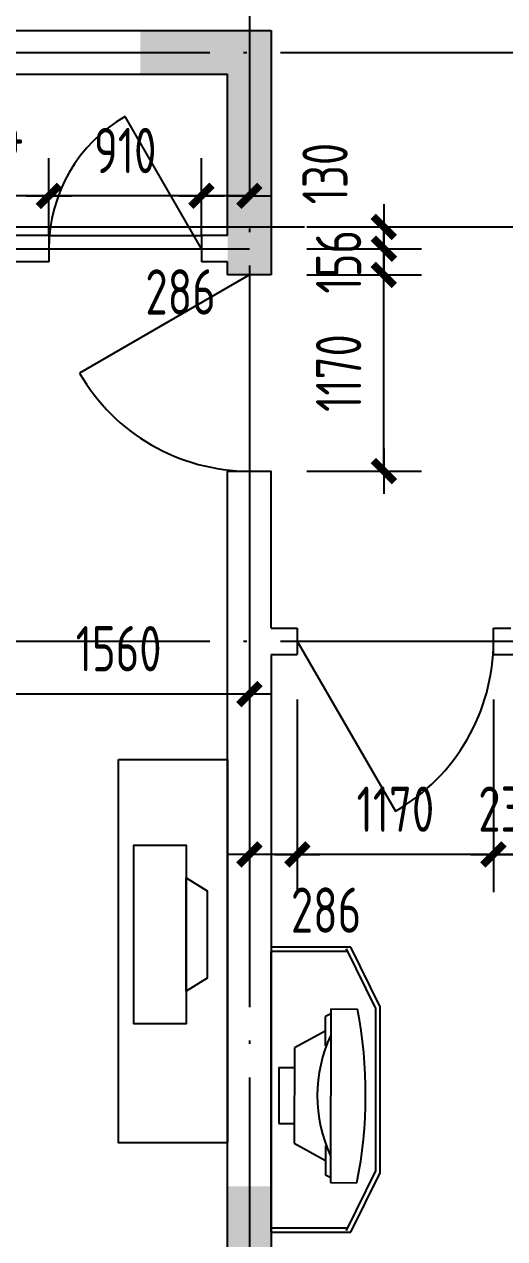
# Model space of a CAD drawing. Extents: x -726032 to 135930, y -151624 to 587044.
# Drawn here: x -697117 to -694251, y 497191 to 504430 of the extents above; entities that cross this region are included whole.
import ezdxf
from ezdxf.enums import TextEntityAlignment as Align

# ---------------------------------------------------------------- set-up
doc = ezdxf.new("R2010")
doc.units = 0
doc.header["$LTSCALE"] = 1000
doc.header["$MEASUREMENT"] = 0
doc.linetypes.add('DOTE', pattern=[2.42, 2, -0.2, 0.02, -0.2])
doc.layers.get('0').update_dxf_attribs({"linetype": 'CONTINUOUS'})
doc.layers.get('DEFPOINTS').update_dxf_attribs({"color": 1, "linetype": 'CONTINUOUS'})
for name, color, linetype in [('COLUMN', 170, 'CONTINUOUS'), ('DOTE', 8, 'DOTE'), ('GROUND', 45, 'CONTINUOUS'), ('PUB_DIM', 245, 'CONTINUOUS'), ('WALL', 255, 'CONTINUOUS'), ('WINDOW', 155, 'CONTINUOUS'), ('WINDOW_TEXT', 7, 'CONTINUOUS'), ('家具', 252, 'CONTINUOUS')]:
    doc.layers.add(name, color=color, linetype=linetype)
doc.styles.add('DIM_FONT', font='isocp.shx', dxfattribs={"width": 0.8})
doc.styles.add('SIMPLEX', font='SIMPLEX.SHX')
doc.dimstyles.new('DIMA', dxfattribs={"dimtxt": 300, "dimasz": 1, "dimexe": 250, "dimexo": 300, "dimgap": 150, "dimtad": 1, "dimdec": 0, "dimzin": 0, "dimdsep": 46, "dimtxsty": 'DIM_FONT', "dimcen": 0.09, "dimse1": 1, "dimclrt": 142, "dimadec": 0, "dimazin": 0, "dimtfac": 1, "dimtdec": 0, "dimtix": 1, "dimtmove": 2, "dimatfit": 3, "dimfxl": 1, "dimtolj": 1, "dimtzin": 0, "dimarcsym": 0})
doc.dimstyles.new('DIMN', dxfattribs={"dimtxt": 300, "dimasz": 1, "dimexe": 250, "dimexo": 300, "dimgap": 150, "dimtad": 1, "dimdec": 0, "dimzin": 0, "dimdsep": 46, "dimtxsty": 'DIM_FONT', "dimcen": 0.09, "dimclrt": 142, "dimadec": 0, "dimazin": 0, "dimtfac": 1, "dimtdec": 0, "dimtix": 1, "dimtmove": 2, "dimatfit": 3, "dimfxl": 1, "dimtolj": 1, "dimtzin": 0, "dimarcsym": 0})

# ---------------------------------------------------------------- blocks, each defined once
blk = doc.blocks.new('_DIMX')
blk.add_line((-150, 0), (150, 0))
at = {"const_width": 50}
blk.add_lwpolyline([(-70, -70), (70, 70)], dxfattribs=at)
blk = doc.blocks.new('*D2238')
at = {"layer": 'DEFPOINTS', "color": 0, "transparency": 16777216}
for p in [(-695773.9, 500674.4), (-695487.9, 500674.4), (-695773.9, 499481.5)]:
    blk.add_point(p, dxfattribs=at)
at = {"layer": 'PUB_DIM', "color": 0, "lineweight": -2, "transparency": 16777216}
for p, q in [((-695773.9, 500404.4), (-695773.9, 499256.5)), ((-695488.8, 499481.5), (-695773, 499481.5))]:
    blk.add_line(p, q, dxfattribs=at)
at = {"layer": 'PUB_DIM', "color": 0, "lineweight": -2, "transparency": 16777216, "xscale": 0.9, "yscale": 0.9, "zscale": 0.9, "rotation": 180}
blk.add_blockref('_DIMX', (-695773.9, 499481.5), dxfattribs=at)
at = {"layer": 'PUB_DIM', "color": 0, "lineweight": -2, "transparency": 16777216, "xscale": 0.9, "yscale": 0.9, "zscale": 0.9}
blk.add_blockref('_DIMX', (-695487.9, 499481.5), dxfattribs=at)
at = {"layer": 'PUB_DIM', "color": 142, "transparency": 16777216, "insert": (-695316.3, 499149.6), "char_height": 270, "attachment_point": 5, "style": 'DIM_FONT'}
blk.add_mtext('\\A1;286', dxfattribs=at)
blk = doc.blocks.new('*D1040')
at = {"layer": 'DEFPOINTS', "color": 0, "transparency": 16777216}
for p in [(-697333.9, 501308.7), (-695773.9, 501308.7), (-695773.9, 500438)]:
    blk.add_point(p, dxfattribs=at)
at = {"layer": 'PUB_DIM', "color": 0, "lineweight": -2, "transparency": 16777216}
for p, q in [((-697333.9, 501038.7), (-697333.9, 500213)), ((-695773.9, 501038.7), (-695773.9, 500213)), ((-697333, 500438), (-695774.8, 500438))]:
    blk.add_line(p, q, dxfattribs=at)
at = {"layer": 'PUB_DIM', "color": 0, "lineweight": -2, "transparency": 16777216, "xscale": 0.9, "yscale": 0.9, "zscale": 0.9, "rotation": 180}
blk.add_blockref('_DIMX', (-697333.9, 500438), dxfattribs=at)
at = {"layer": 'PUB_DIM', "color": 0, "lineweight": -2, "transparency": 16777216, "xscale": 0.9, "yscale": 0.9, "zscale": 0.9}
blk.add_blockref('_DIMX', (-695773.9, 500438), dxfattribs=at)
at = {"layer": 'PUB_DIM', "color": 142, "transparency": 16777216, "insert": (-696553.9, 500708), "char_height": 270, "attachment_point": 5, "style": 'DIM_FONT'}
blk.add_mtext('\\A1;1560', dxfattribs=at)
blk = doc.blocks.new('_DBLK')
blk.add_line((-0.5, 0), (0, -0.866))
blk.add_arc((-0.5, 0), 1, 300, 0)
at = {"layer": 'WINDOW_TEXT', "style": 'SIMPLEX', "flags": 9}
blk.add_attdef('A', text='', height=1, dxfattribs=at).set_placement((0, 1.5), align=Align.MIDDLE)
blk = doc.blocks.new('*D2274')
at = {"layer": 'DEFPOINTS', "color": 0, "transparency": 16777216}
for p in [(-696059.9, 503407.6), (-696059.9, 502896.7), (-695773.9, 502896.7)]:
    blk.add_point(p, dxfattribs=at)
at = {"layer": 'PUB_DIM', "color": 0, "lineweight": -2, "transparency": 16777216}
for p, q in [((-696059.9, 503166.7), (-696059.9, 503632.6)), ((-695774.8, 503407.6), (-696059, 503407.6))]:
    blk.add_line(p, q, dxfattribs=at)
at = {"layer": 'PUB_DIM', "color": 0, "lineweight": -2, "transparency": 16777216, "xscale": 0.9, "yscale": 0.9, "zscale": 0.9, "rotation": 180}
blk.add_blockref('_DIMX', (-696059.9, 503407.6), dxfattribs=at)
at = {"layer": 'PUB_DIM', "color": 0, "lineweight": -2, "transparency": 16777216, "xscale": 0.9, "yscale": 0.9, "zscale": 0.9}
blk.add_blockref('_DIMX', (-695773.9, 503407.6), dxfattribs=at)
at = {"layer": 'PUB_DIM', "color": 142, "transparency": 16777216, "insert": (-696184.3, 502834.7), "char_height": 270, "attachment_point": 5, "style": 'DIM_FONT'}
blk.add_mtext('\\A1;286', dxfattribs=at)
blk = doc.blocks.new('*D2275')
at = {"layer": 'DEFPOINTS', "color": 0, "transparency": 16777216}
for p in [(-696969.9, 503407.6), (-696969.9, 502896.7), (-696059.9, 502896.7)]:
    blk.add_point(p, dxfattribs=at)
at = {"layer": 'PUB_DIM', "color": 0, "lineweight": -2, "transparency": 16777216}
for p, q in [((-696969.9, 503166.7), (-696969.9, 503632.6)), ((-696060.8, 503407.6), (-696969, 503407.6))]:
    blk.add_line(p, q, dxfattribs=at)
at = {"layer": 'PUB_DIM', "color": 0, "lineweight": -2, "transparency": 16777216, "xscale": 0.9, "yscale": 0.9, "zscale": 0.9, "rotation": 180}
blk.add_blockref('_DIMX', (-696969.9, 503407.6), dxfattribs=at)
at = {"layer": 'PUB_DIM', "color": 0, "lineweight": -2, "transparency": 16777216, "xscale": 0.9, "yscale": 0.9, "zscale": 0.9}
blk.add_blockref('_DIMX', (-696059.9, 503407.6), dxfattribs=at)
at = {"layer": 'PUB_DIM', "color": 142, "transparency": 16777216, "insert": (-696514.9, 503677.6), "char_height": 270, "attachment_point": 5, "style": 'DIM_FONT'}
blk.add_mtext('\\A1;910', dxfattribs=at)
blk = doc.blocks.new('*D2276')
at = {"layer": 'DEFPOINTS', "color": 0, "transparency": 16777216}
for p in [(-697333.9, 503407.6), (-697333.9, 502896.7), (-696969.9, 502896.7)]:
    blk.add_point(p, dxfattribs=at)
at = {"layer": 'PUB_DIM', "color": 0, "lineweight": -2, "transparency": 16777216}
for p, q in [((-697333.9, 503166.7), (-697333.9, 503632.6)), ((-696970.8, 503407.6), (-697333, 503407.6))]:
    blk.add_line(p, q, dxfattribs=at)
at = {"layer": 'PUB_DIM', "color": 0, "lineweight": -2, "transparency": 16777216, "xscale": 0.9, "yscale": 0.9, "zscale": 0.9, "rotation": 180}
blk.add_blockref('_DIMX', (-697333.9, 503407.6), dxfattribs=at)
at = {"layer": 'PUB_DIM', "color": 0, "lineweight": -2, "transparency": 16777216, "xscale": 0.9, "yscale": 0.9, "zscale": 0.9}
blk.add_blockref('_DIMX', (-696969.9, 503407.6), dxfattribs=at)
at = {"layer": 'PUB_DIM', "color": 142, "transparency": 16777216, "insert": (-697333.9, 503797.6), "char_height": 270, "attachment_point": 5, "style": 'DIM_FONT'}
blk.add_mtext('\\A1;364', dxfattribs=at)
blk = doc.blocks.new('*D2277')
at = {"layer": 'DEFPOINTS', "color": 0, "transparency": 16777216}
for p in [(-695701.8, 503092.4), (-694971.6, 503092.4), (-695701.8, 502936.4)]:
    blk.add_point(p, dxfattribs=at)
at = {"layer": 'PUB_DIM', "color": 0, "lineweight": -2, "transparency": 16777216}
for p, q in [((-695431.8, 503092.4), (-694746.6, 503092.4)), ((-694971.6, 503093.3), (-694971.6, 503094.2)), ((-694971.6, 502936.4), (-694971.6, 503092.4)), ((-694971.6, 502935.5), (-694971.6, 502934.6))]:
    blk.add_line(p, q, dxfattribs=at)
at = {"layer": 'PUB_DIM', "color": 0, "lineweight": -2, "transparency": 16777216, "xscale": 0.9, "yscale": 0.9, "zscale": 0.9}
for p, rotation in [((-694971.6, 503092.4), 270), ((-694971.6, 502936.4), 90)]:
    blk.add_blockref('_DIMX', p, dxfattribs=dict(at, rotation=rotation))
at = {"layer": 'PUB_DIM', "color": 142, "transparency": 16777216, "insert": (-695241.6, 503014.4), "char_height": 270, "attachment_point": 5, "rotation": 90, "style": 'DIM_FONT'}
blk.add_mtext('\\A1;156', dxfattribs=at)
blk = doc.blocks.new('*D1041')
at = {"layer": 'DEFPOINTS', "color": 0, "transparency": 16777216}
for p in [(-695701.8, 503222.4), (-694971.6, 503222.4), (-695701.8, 503092.4)]:
    blk.add_point(p, dxfattribs=at)
at = {"layer": 'PUB_DIM', "color": 0, "lineweight": -2, "transparency": 16777216}
for p, q in [((-695431.8, 503222.4), (-694746.6, 503222.4)), ((-694971.6, 503223.3), (-694971.6, 503224.2)), ((-694971.6, 503092.4), (-694971.6, 503222.4)), ((-695431.8, 503092.4), (-694746.6, 503092.4)), ((-694971.6, 503091.5), (-694971.6, 503090.6))]:
    blk.add_line(p, q, dxfattribs=at)
at = {"layer": 'PUB_DIM', "color": 0, "lineweight": -2, "transparency": 16777216, "xscale": 0.9, "yscale": 0.9, "zscale": 0.9}
for p, rotation in [((-694971.6, 503222.4), 270), ((-694971.6, 503092.4), 90)]:
    blk.add_blockref('_DIMX', p, dxfattribs=dict(at, rotation=rotation))
at = {"layer": 'PUB_DIM', "color": 142, "transparency": 16777216, "insert": (-695322.6, 503540.3), "char_height": 270, "attachment_point": 5, "rotation": 90, "style": 'DIM_FONT'}
blk.add_mtext('\\A1;130', dxfattribs=at)
blk = doc.blocks.new('*D1043')
at = {"layer": 'DEFPOINTS', "color": 0, "transparency": 16777216}
for p in [(-695701.8, 502936.4), (-694971.6, 502936.4), (-695701.8, 501766.4)]:
    blk.add_point(p, dxfattribs=at)
at = {"layer": 'PUB_DIM', "color": 0, "lineweight": -2, "transparency": 16777216}
for p, q in [((-695431.8, 502936.4), (-694746.6, 502936.4)), ((-694971.6, 501767.3), (-694971.6, 502935.5)), ((-695431.8, 501766.4), (-694746.6, 501766.4))]:
    blk.add_line(p, q, dxfattribs=at)
at = {"layer": 'PUB_DIM', "color": 0, "lineweight": -2, "transparency": 16777216, "xscale": 0.9, "yscale": 0.9, "zscale": 0.9}
for p, rotation in [((-694971.6, 502936.4), 90), ((-694971.6, 501766.4), 270)]:
    blk.add_blockref('_DIMX', p, dxfattribs=dict(at, rotation=rotation))
at = {"layer": 'PUB_DIM', "color": 142, "transparency": 16777216, "insert": (-695241.6, 502351.4), "char_height": 270, "attachment_point": 5, "rotation": 90, "style": 'DIM_FONT'}
blk.add_mtext('\\A1;1170', dxfattribs=at)
blk = doc.blocks.new('*D2281')
at = {"layer": 'DEFPOINTS', "color": 0, "transparency": 16777216}
for p in [(-694317.9, 500674.4), (-694083.9, 500674.4), (-694317.9, 499481.5)]:
    blk.add_point(p, dxfattribs=at)
at = {"layer": 'PUB_DIM', "color": 0, "lineweight": -2, "transparency": 16777216}
for p, q in [((-694317.9, 500404.4), (-694317.9, 499256.5)), ((-694318.8, 499481.5), (-694319.7, 499481.5)), ((-694083.9, 499481.5), (-694317.9, 499481.5)), ((-694083, 499481.5), (-694082.1, 499481.5))]:
    blk.add_line(p, q, dxfattribs=at)
at = {"layer": 'PUB_DIM', "color": 0, "lineweight": -2, "transparency": 16777216, "xscale": 0.9, "yscale": 0.9, "zscale": 0.9}
blk.add_blockref('_DIMX', (-694317.9, 499481.5), dxfattribs=at)
at = {"layer": 'PUB_DIM', "color": 0, "lineweight": -2, "transparency": 16777216, "xscale": 0.9, "yscale": 0.9, "zscale": 0.9, "rotation": 180}
blk.add_blockref('_DIMX', (-694083.9, 499481.5), dxfattribs=at)
at = {"layer": 'PUB_DIM', "color": 142, "transparency": 16777216, "insert": (-694200.9, 499751.6), "char_height": 270, "attachment_point": 5, "style": 'DIM_FONT'}
blk.add_mtext('\\A1;234', dxfattribs=at)
blk = doc.blocks.new('*D2282')
at = {"layer": 'DEFPOINTS', "color": 0, "transparency": 16777216}
for p in [(-695487.9, 500674.4), (-694317.9, 500674.4), (-695487.9, 499481.5)]:
    blk.add_point(p, dxfattribs=at)
at = {"layer": 'PUB_DIM', "color": 0, "lineweight": -2, "transparency": 16777216}
for p, q in [((-695487.9, 500404.4), (-695487.9, 499256.5)), ((-694318.8, 499481.5), (-695487, 499481.5))]:
    blk.add_line(p, q, dxfattribs=at)
at = {"layer": 'PUB_DIM', "color": 0, "lineweight": -2, "transparency": 16777216, "xscale": 0.9, "yscale": 0.9, "zscale": 0.9, "rotation": 180}
blk.add_blockref('_DIMX', (-695487.9, 499481.5), dxfattribs=at)
at = {"layer": 'PUB_DIM', "color": 0, "lineweight": -2, "transparency": 16777216, "xscale": 0.9, "yscale": 0.9, "zscale": 0.9}
blk.add_blockref('_DIMX', (-694317.9, 499481.5), dxfattribs=at)
at = {"layer": 'PUB_DIM', "color": 142, "transparency": 16777216, "insert": (-694902.9, 499751.5), "char_height": 270, "attachment_point": 5, "style": 'DIM_FONT'}
blk.add_mtext('\\A1;1170', dxfattribs=at)

msp = doc.modelspace()

# ---------------------------------------------------------------- linework, layer by layer
at = {"layer": 'COLUMN'}
for points in [[(-696423.9, 504392.4), (-696423.9, 504132.4), (-695643.9, 504392.4), (-695903.9, 504132.4)], [(-695903.9, 502936.4), (-695903.9, 504132.4), (-695643.9, 502936.4), (-695643.9, 504392.4)], [(-695903.9, 497502.4), (-695903.9, 495578.4), (-695643.9, 497502.4), (-695643.9, 495578.4)]]:
    msp.add_solid(points, dxfattribs=at)
at = {"layer": 'DOTE'}
for p, q in [((-695773.9, 522352), (-695773.9, 491880.4)), ((-712529.2, 504262.4), (-642897.4, 504262.4)), ((-711965.6, 503222.4), (-642897.4, 503222.4)), ((-697333.9, 503092.4), (-695773.9, 503092.4)), ((-712529.2, 500752.4), (-642897.4, 500752.4))]:
    msp.add_line(p, q, dxfattribs=at)
at = {"layer": 'GROUND'}
msp.add_line((-696969.9, 503170.4), (-696059.9, 503170.4), dxfattribs=at)
at = {"layer": 'WALL'}
for p, q in [((-698893.9, 504392.4), (-695643.9, 504392.4)), ((-695643.9, 504392.4), (-695643.9, 502936.4)), ((-700323.9, 504132.4), (-695903.9, 504132.4)), ((-695903.9, 503170.4), (-695903.9, 504132.4)), ((-696969.9, 503170.4), (-697411.9, 503170.4)), ((-696969.9, 503170.4), (-696969.9, 503014.4)), ((-695903.9, 503170.4), (-696059.9, 503170.4)), ((-696059.9, 503170.4), (-696059.9, 503014.4)), ((-696969.9, 503014.4), (-697255.9, 503014.4)), ((-695903.9, 503014.4), (-696059.9, 503014.4)), ((-695903.9, 502936.4), (-695903.9, 503014.4)), ((-695643.9, 502936.4), (-695903.9, 502936.4)), ((-695903.9, 495578.4), (-695903.9, 501766.4)), ((-695903.9, 501766.4), (-695643.9, 501766.4)), ((-695643.9, 500830.4), (-695643.9, 501766.4)), ((-695643.9, 500830.4), (-695487.9, 500830.4)), ((-695487.9, 500830.4), (-695487.9, 500674.4)), ((-694317.9, 500674.4), (-694317.9, 500830.4)), ((-694317.9, 500830.4), (-694213.9, 500830.4)), ((-695643.9, 500674.4), (-695643.9, 495578.4)), ((-695643.9, 500674.4), (-695487.9, 500674.4)), ((-694317.9, 500674.4), (-691379.9, 500674.4))]:
    msp.add_line(p, q, dxfattribs=at)
at = {"layer": '家具'}
for p, q in [((-695168.3, 498929.1), (-695643.9, 498929.1)), ((-695643.9, 497228.9), (-695643.9, 498903.1)), ((-695194.3, 498903.1), (-695643.9, 498903.1)), ((-695194.3, 498918.4), (-695194.3, 498903.1)), ((-695019.9, 498563.2), (-695194.3, 498918.4)), ((-694993.9, 498574), (-695168.3, 498929.1)), ((-695292.4, 498529.6), (-695319.4, 498515.9)), ((-695319, 498341.4), (-695319.4, 498515.9)), ((-695287.8, 498560.7), (-695290.3, 497525.2)), ((-695287.8, 498560.7), (-695129.8, 498559.9)), ((-695019.9, 497594.8), (-695019.9, 498563.2)), ((-694993.9, 497584), (-694993.9, 498574)), ((-695317.4, 498429.3), (-695505.5, 498328)), ((-695505.5, 498328), (-695506.8, 497760.5)), ((-695598.1, 498211.6), (-695598.8, 497878.1)), ((-695598.1, 498211.6), (-695505.8, 498211)), ((-695598.8, 497878.1), (-695506.5, 497877.5)), ((-695506.8, 497760.5), (-695319.2, 497657.1)), ((-695319, 497744.5), (-695319.4, 497570)), ((-695292.4, 497556.3), (-695319.4, 497570)), ((-695194.3, 497239.7), (-695019.9, 497594.8)), ((-695168.3, 497228.9), (-694993.9, 497584)), ((-695290.3, 497525.2), (-695132.3, 497524.4)), ((-695643.9, 497254.9), (-695194.3, 497254.9)), ((-695643.9, 497228.9), (-695168.3, 497228.9)), ((-695194.3, 497254.9), (-695194.3, 497239.7))]:
    msp.add_line(p, q, dxfattribs=at)
for points in [[(-696553.9, 500047.8), (-695903.9, 500047.8), (-695903.9, 497762.4), (-696553.9, 497762.4)], [(-696151.3, 498666.2), (-696151.3, 499342.2), (-696026.5, 499264.2), (-696026.5, 498744.2), (-696151.3, 498666.2), (-696151.3, 498471.2), (-696463.3, 498471.2), (-696463.3, 499537.2), (-696151.3, 499537.2)]]:
    msp.add_lwpolyline(points, close=True, dxfattribs=at)
for centre, radius, start, end in [((-697757.2, 498050.1), 2677, 348.67398, 10.97734), ((-694520.6, 498042.1), 848.4, 154.78768, 204.94394)]:
    msp.add_arc(centre, radius, start, end, dxfattribs=at)

# ---------------------------------------------------------------- block references
at = {"layer": 'WINDOW', "xscale": -910, "yscale": -910, "zscale": 910}
msp.add_blockref('_DBLK', (-696514.9, 503092.4), dxfattribs=at)
at = {"layer": 'WINDOW', "xscale": -1170, "yscale": -1170, "zscale": 1170}
for p, rotation in [((-695773.9, 502351.4), 90), ((-694902.9, 500752.4), 180)]:
    msp.add_blockref('_DBLK', p, dxfattribs=dict(at, rotation=rotation))

# ---------------------------------------------------------------- dimensions: what is measured, and where the dimension line sits
at = {"layer": 'PUB_DIM'}
for base, p1, p2, angle, dimstyle, picture, middle in [((-697333.9, 503407.6), (-696969.9, 502896.7), (-697333.9, 502896.7), 180, 'DIMA', '*D2276', (-697333.9, 503797.6)), ((-694971.6, 503222.4), (-695701.8, 503092.4), (-695701.8, 503222.4), 90, 'DIMN', '*D1041', (-695322.6, 503540.3)), ((-696059.9, 503407.6), (-695773.9, 502896.7), (-696059.9, 502896.7), 180, 'DIMA', '*D2274', (-696184.3, 502834.7)), ((-695773.9, 499481.5), (-695487.9, 500674.4), (-695773.9, 500674.4), 180, 'DIMA', '*D2238', (-695316.3, 499149.6))]:
    dim = msp.add_linear_dim(base=base, p1=p1, p2=p2, angle=angle, dimstyle=dimstyle, override={"dimscale": 0.9, "dimblk1": '_DIMX', "dimblk2": '_DIMX', "dimsah": 1}, dxfattribs=at)
    dim.commit()
    dim.dimension.update_dxf_attribs({"geometry": picture, "text_midpoint": middle, "dimtype": 161})
for p1, p2, distance, dimstyle, picture, middle in [((-696059.9, 502896.7), (-696969.9, 502896.7), -510.9, 'DIMA', '*D2275', (-696514.9, 503677.6)), ((-695701.8, 502936.4), (-695701.8, 503092.4), -730.2, 'DIMA', '*D2277', (-695241.6, 503014.4)), ((-695701.8, 501766.4), (-695701.8, 502936.4), -730.2, 'DIMN', '*D1043', (-695241.6, 502351.4)), ((-694317.9, 500674.4), (-695487.9, 500674.4), 1192.9, 'DIMA', '*D2282', (-694902.9, 499751.5)), ((-694083.9, 500674.4), (-694317.9, 500674.4), 1192.9, 'DIMA', '*D2281', (-694200.9, 499751.6))]:
    dim = msp.add_aligned_dim(p1=p1, p2=p2, distance=distance, dimstyle=dimstyle, override={"dimscale": 0.9, "dimblk1": '_DIMX', "dimblk2": '_DIMX', "dimsah": 1}, dxfattribs=at)
    dim.commit()
    dim.dimension.update_dxf_attribs({"geometry": picture, "text_midpoint": middle})
dim = msp.add_linear_dim(base=(-695773.9, 500438), p1=(-697333.9, 501308.7), p2=(-695773.9, 501308.7), dimstyle='DIMN', override={"dimscale": 0.9, "dimblk1": '_DIMX', "dimblk2": '_DIMX', "dimsah": 1}, dxfattribs=at)
dim.commit()
dim.dimension.update_dxf_attribs({"geometry": '*D1040', "text_midpoint": (-696553.9, 500708)})

doc.saveas('drawing.dxf')
